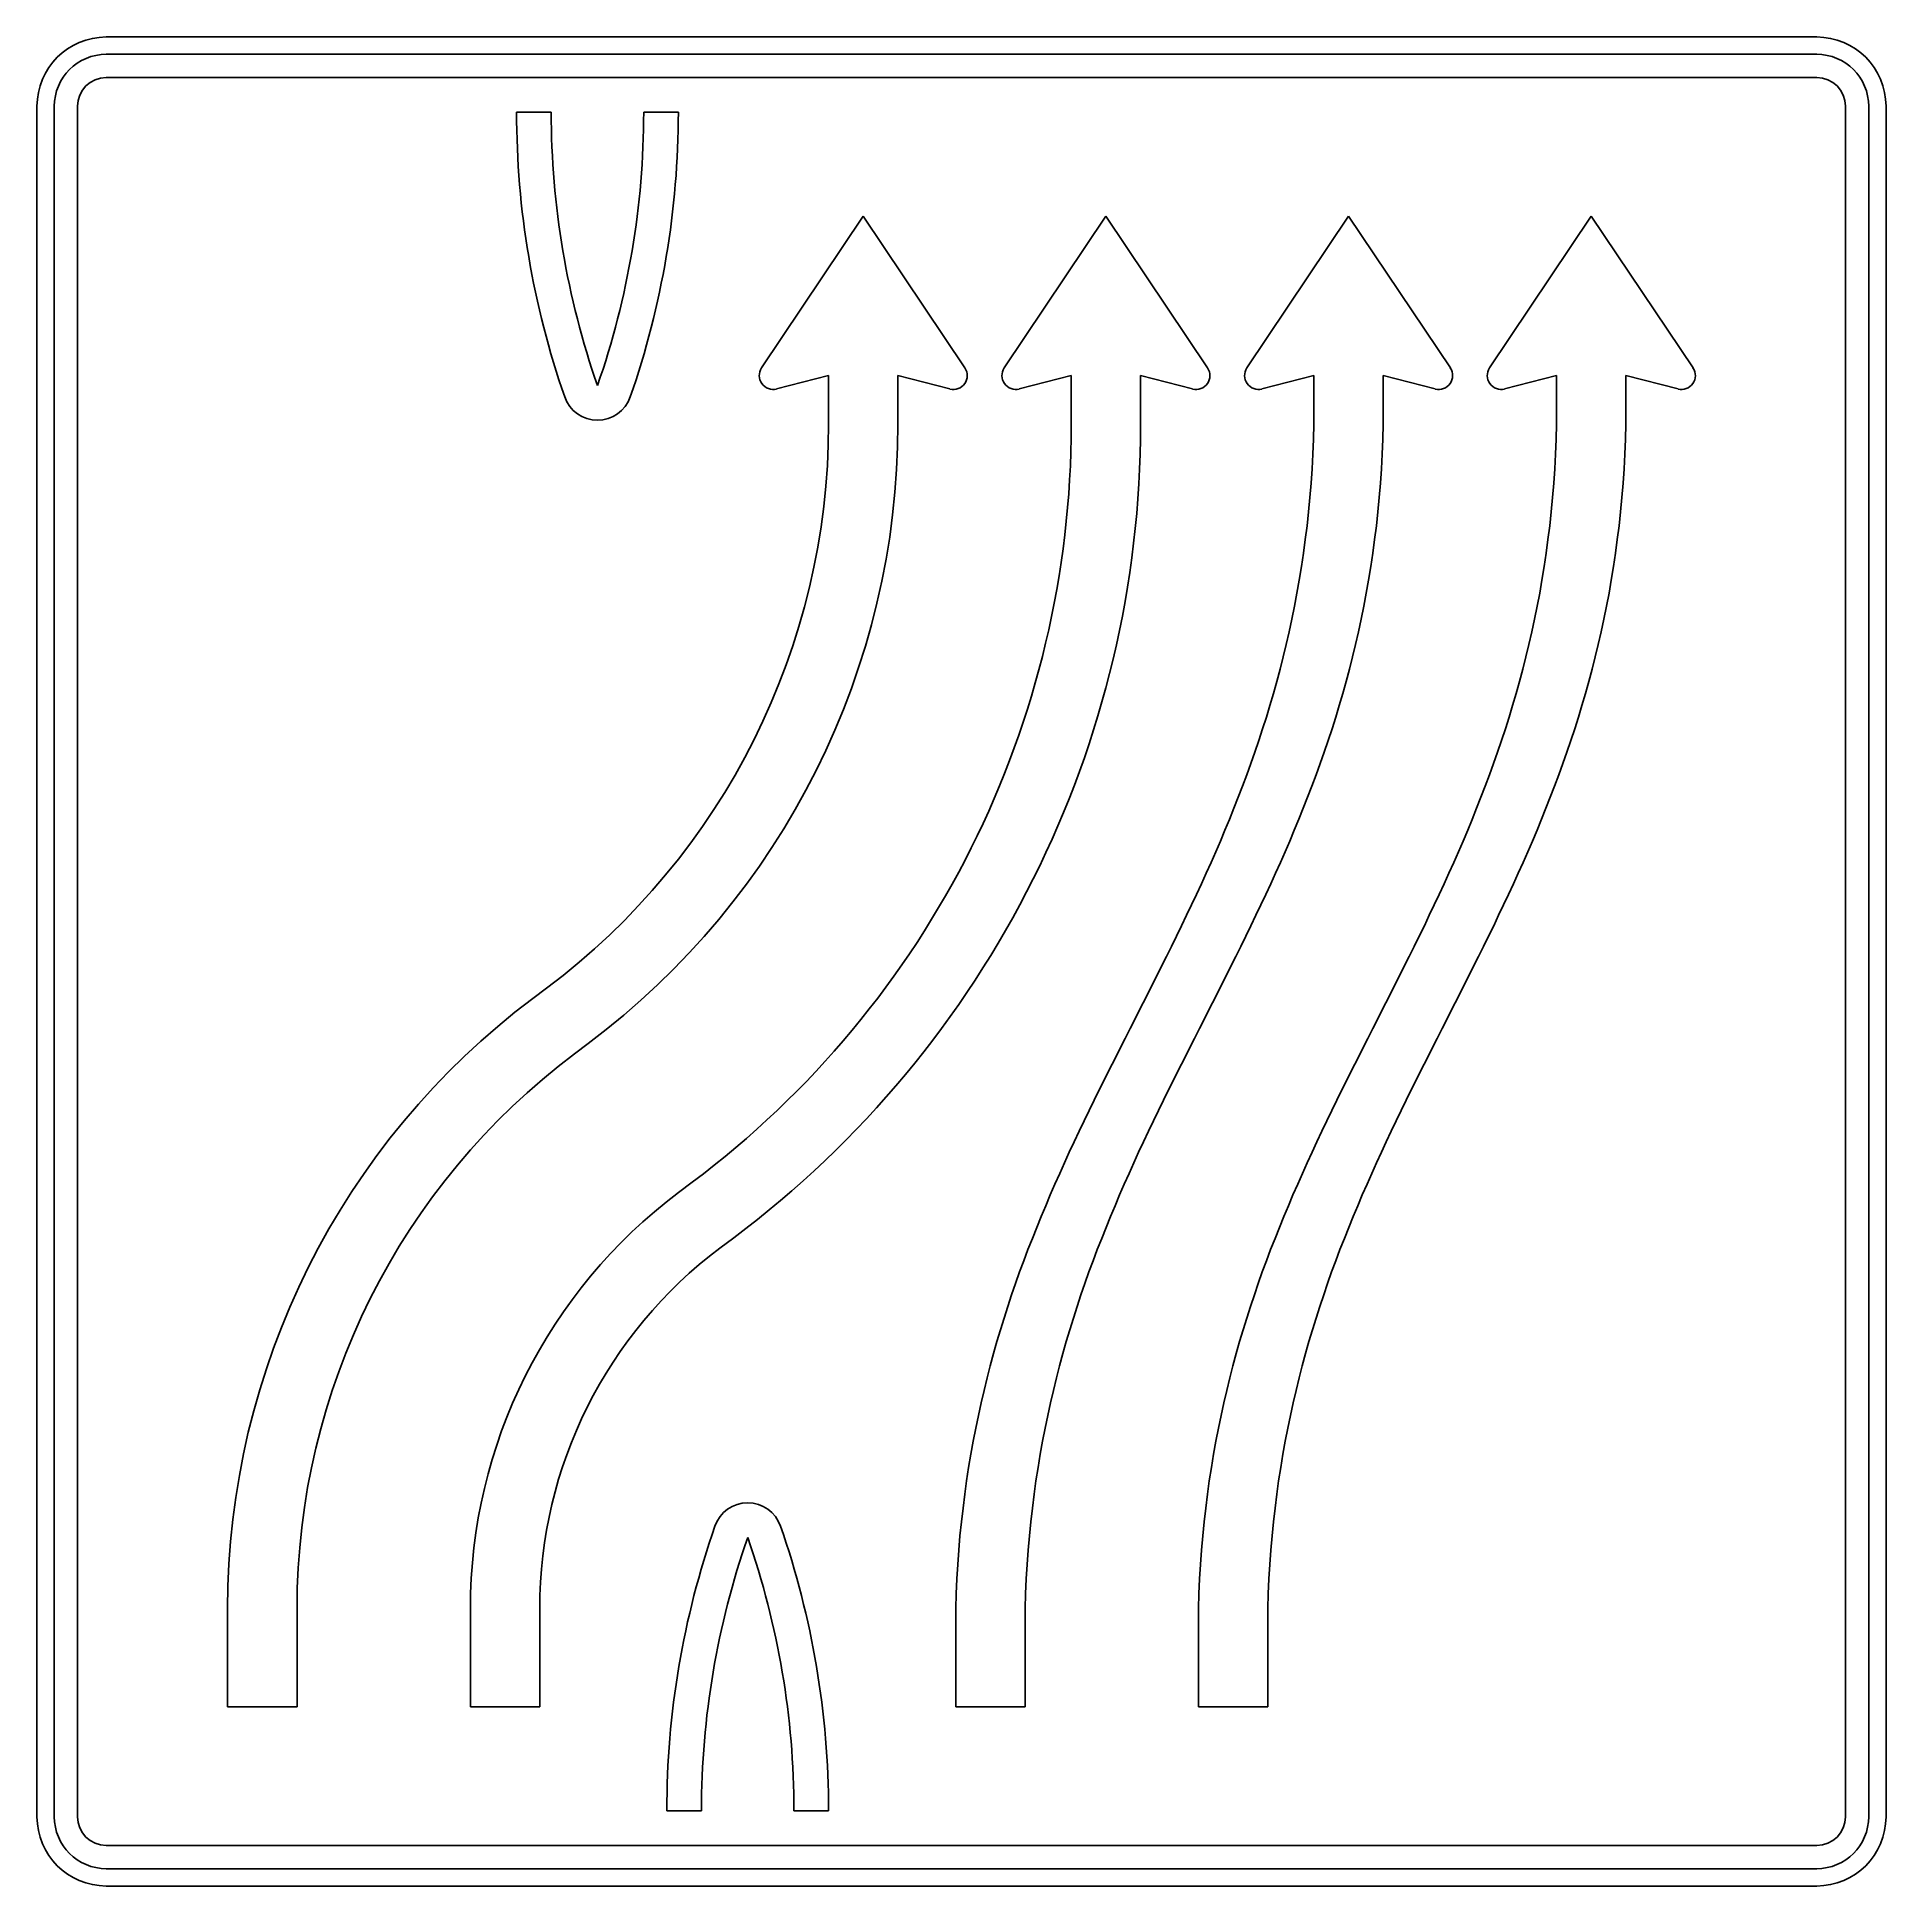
# Model space of a CAD drawing. Extents: x 0 to 1600, y 0 to 1600.
import ezdxf

# ---------------------------------------------------------------- set-up
doc = ezdxf.new("R2010")
doc.units = 0
doc.header["$LTSCALE"] = 25
doc.linetypes.add('AUSGEZOGEN', pattern=[0])
doc.layers.get('0').update_dxf_attribs({"linetype": 'AUSGEZOGEN'})

msp = doc.modelspace()

# ---------------------------------------------------------------- linework, layer by layer
for p, q in [((60, 1600), (1540, 1600)), ((60, 1585), (1540, 1585)), ((60, 1565), (1540, 1565)), ((0, 60), (0, 1540)), ((15, 60), (15, 1540)), ((35, 60), (35, 1540)), ((1565, 1540), (1565, 60)), ((1585, 1540), (1585, 60)), ((1600, 1540), (1600, 60)), ((415, 1535), (445, 1535)), ((525, 1535), (555, 1535)), ((715, 1445), (627, 1313.7)), ((803, 1313.7), (715, 1445)), ((925, 1445), (837, 1313.7)), ((1013, 1313.7), (925, 1445)), ((1135, 1445), (1047, 1313.7)), ((1223, 1313.7), (1135, 1445)), ((1345, 1445), (1257, 1313.7)), ((1433, 1313.7), (1345, 1445)), ((485, 1298.4), (485, 1298.4)), ((640, 1295.4), (685, 1307)), ((685, 1307), (685, 1265)), ((745, 1307), (790, 1295.4)), ((745, 1265), (745, 1307)), ((850, 1295.4), (895, 1307)), ((895, 1307), (895, 1265)), ((955, 1307), (1000, 1295.4)), ((955, 1265), (955, 1307)), ((1060, 1295.4), (1105, 1307)), ((1105, 1307), (1105, 1265)), ((1165, 1265), (1165, 1307)), ((1165, 1307), (1210, 1295.4)), ((1270, 1295.4), (1315, 1307)), ((1315, 1307), (1315, 1265)), ((1375, 1265), (1375, 1307)), ((1375, 1307), (1420, 1295.4)), ((456.7, 1288.5), (456.7, 1288.5)), ((513.3, 1288.5), (513.3, 1288.5)), ((1105, 1265), (1104.6, 1252)), ((1164.6, 1252), (1165, 1265)), ((1315, 1265), (1314.6, 1252)), ((1374.6, 1252), (1375, 1265)), ((1104.6, 1252), (1104.1, 1239.1)), ((1164.1, 1239.1), (1164.6, 1252)), ((1314.6, 1252), (1314.1, 1239.1)), ((1374.1, 1239.1), (1374.6, 1252)), ((1104.1, 1239.1), (1103.4, 1226.4)), ((1163.4, 1226.4), (1164.1, 1239.1)), ((1314.1, 1239.1), (1313.4, 1226.4)), ((1373.4, 1226.4), (1374.1, 1239.1)), ((1103.4, 1226.4), (1102.5, 1213.8)), ((1162.5, 1213.8), (1163.4, 1226.4)), ((1313.4, 1226.4), (1312.5, 1213.8)), ((1372.5, 1213.8), (1373.4, 1226.4)), ((1101.5, 1201.4), (1100.3, 1189.2)), ((1102.5, 1213.8), (1101.5, 1201.4)), ((1160.3, 1189.2), (1161.5, 1201.4)), ((1161.5, 1201.4), (1162.5, 1213.8)), ((1311.5, 1201.4), (1310.3, 1189.2)), ((1312.5, 1213.8), (1311.5, 1201.4)), ((1370.3, 1189.2), (1371.5, 1201.4)), ((1371.5, 1201.4), (1372.5, 1213.8)), ((1100.3, 1189.2), (1099, 1177.1)), ((1159, 1177.1), (1160.3, 1189.2)), ((1310.3, 1189.2), (1309, 1177.1)), ((1369, 1177.1), (1370.3, 1189.2)), ((1099, 1177.1), (1097.5, 1165.1)), ((1157.5, 1165.1), (1159, 1177.1)), ((1309, 1177.1), (1307.5, 1165.1)), ((1367.5, 1165.1), (1369, 1177.1)), ((1095.9, 1153.3), (1094.2, 1141.7)), ((1097.5, 1165.1), (1095.9, 1153.3)), ((1154.2, 1141.7), (1155.9, 1153.3)), ((1155.9, 1153.3), (1157.5, 1165.1)), ((1305.9, 1153.3), (1304.2, 1141.7)), ((1307.5, 1165.1), (1305.9, 1153.3)), ((1364.2, 1141.7), (1365.9, 1153.3)), ((1365.9, 1153.3), (1367.5, 1165.1)), ((1094.2, 1141.7), (1092.3, 1130.1)), ((1152.3, 1130.1), (1154.2, 1141.7)), ((1304.2, 1141.7), (1302.3, 1130.1)), ((1362.3, 1130.1), (1364.2, 1141.7)), ((1092.3, 1130.1), (1090.3, 1118.7)), ((1150.3, 1118.8), (1152.3, 1130.1)), ((1302.3, 1130.1), (1300.3, 1118.7)), ((1360.3, 1118.8), (1362.3, 1130.1)), ((1088.2, 1107.5), (1085.9, 1096.3)), ((1090.3, 1118.7), (1088.2, 1107.5)), ((1145.9, 1096.3), (1148.2, 1107.5)), ((1148.2, 1107.5), (1150.3, 1118.8)), ((1298.2, 1107.5), (1295.9, 1096.3)), ((1300.3, 1118.7), (1298.2, 1107.5)), ((1355.9, 1096.3), (1358.2, 1107.5)), ((1358.2, 1107.5), (1360.3, 1118.8)), ((1085.9, 1096.3), (1083.5, 1085.3)), ((1143.5, 1085.3), (1145.9, 1096.3)), ((1295.9, 1096.3), (1293.5, 1085.3)), ((1353.5, 1085.3), (1355.9, 1096.3)), ((1081, 1074.4), (1078.4, 1063.7)), ((1083.5, 1085.3), (1081, 1074.4)), ((1138.4, 1063.7), (1141, 1074.4)), ((1141, 1074.4), (1143.5, 1085.3)), ((1291, 1074.4), (1288.4, 1063.7)), ((1293.5, 1085.3), (1291, 1074.4)), ((1348.4, 1063.7), (1351, 1074.4)), ((1351, 1074.4), (1353.5, 1085.3)), ((1078.4, 1063.7), (1075.7, 1053)), ((1135.7, 1053), (1138.4, 1063.7)), ((1288.4, 1063.7), (1285.7, 1053)), ((1345.7, 1053), (1348.4, 1063.7)), ((1072.9, 1042.4), (1070, 1032)), ((1075.7, 1053), (1072.9, 1042.4)), ((1130, 1032), (1132.9, 1042.4)), ((1132.9, 1042.4), (1135.7, 1053)), ((1282.9, 1042.4), (1280, 1032)), ((1285.7, 1053), (1282.9, 1042.4)), ((1340, 1032), (1342.9, 1042.4)), ((1342.9, 1042.4), (1345.7, 1053)), ((1070, 1032), (1066.9, 1021.6)), ((1126.9, 1021.6), (1130, 1032)), ((1280, 1032), (1276.9, 1021.6)), ((1336.9, 1021.6), (1340, 1032)), ((1063.8, 1011.4), (1060.6, 1001.2)), ((1066.9, 1021.6), (1063.8, 1011.4)), ((1120.6, 1001.2), (1123.8, 1011.4)), ((1123.8, 1011.4), (1126.9, 1021.6)), ((1273.8, 1011.4), (1270.6, 1001.2)), ((1276.9, 1021.6), (1273.8, 1011.4)), ((1330.6, 1001.2), (1333.8, 1011.4)), ((1333.8, 1011.4), (1336.9, 1021.6)), ((1060.6, 1001.2), (1057.3, 991.2)), ((1117.3, 991.2), (1120.6, 1001.2)), ((1270.6, 1001.2), (1267.3, 991.2)), ((1327.3, 991.2), (1330.6, 1001.2)), ((1053.9, 981.2), (1050.4, 971.3)), ((1057.3, 991.2), (1053.9, 981.2)), ((1110.4, 971.3), (1113.9, 981.2)), ((1113.9, 981.2), (1117.3, 991.2)), ((1263.9, 981.2), (1260.4, 971.3)), ((1267.3, 991.2), (1263.9, 981.2)), ((1320.4, 971.3), (1323.9, 981.2)), ((1323.9, 981.2), (1327.3, 991.2)), ((1046.9, 961.5), (1043.2, 951.8)), ((1050.4, 971.3), (1046.9, 961.5)), ((1103.2, 951.8), (1106.9, 961.5)), ((1106.9, 961.5), (1110.4, 971.3)), ((1256.9, 961.5), (1253.2, 951.8)), ((1260.4, 971.3), (1256.9, 961.5)), ((1313.2, 951.8), (1316.9, 961.5)), ((1316.9, 961.5), (1320.4, 971.3)), ((1043.2, 951.8), (1039.5, 942.1)), ((1099.5, 942.1), (1103.2, 951.8)), ((1253.2, 951.8), (1249.5, 942.1)), ((1309.5, 942.1), (1313.2, 951.8)), ((1035.7, 932.6), (1031.9, 923)), ((1039.5, 942.1), (1035.7, 932.6)), ((1091.9, 923.1), (1095.7, 932.6)), ((1095.7, 932.6), (1099.5, 942.1)), ((1245.7, 932.6), (1241.9, 923)), ((1249.5, 942.1), (1245.7, 932.6)), ((1301.9, 923.1), (1305.7, 932.6)), ((1305.7, 932.6), (1309.5, 942.1)), ((1028, 913.6), (1024, 904.2)), ((1031.9, 923), (1028, 913.6)), ((1084, 904.2), (1088, 913.6)), ((1088, 913.6), (1091.9, 923.1)), ((1238, 913.6), (1234, 904.2)), ((1241.9, 923), (1238, 913.6)), ((1294, 904.2), (1298, 913.6)), ((1298, 913.6), (1301.9, 923.1)), ((1024, 904.2), (1020, 894.9)), ((1080, 894.9), (1084, 904.2)), ((1234, 904.2), (1230, 894.9)), ((1290, 894.9), (1294, 904.2)), ((1015.9, 885.6), (1011.8, 876.4)), ((1020, 894.9), (1015.9, 885.6)), ((1071.8, 876.4), (1075.9, 885.6)), ((1075.9, 885.6), (1080, 894.9)), ((1225.9, 885.6), (1221.8, 876.4)), ((1230, 894.9), (1225.9, 885.6)), ((1281.8, 876.4), (1285.9, 885.6)), ((1285.9, 885.6), (1290, 894.9)), ((1007.6, 867.3), (1003.4, 858.1)), ((1011.8, 876.4), (1007.6, 867.3)), ((1063.4, 858.1), (1067.6, 867.3)), ((1067.6, 867.3), (1071.8, 876.4)), ((1217.6, 867.3), (1213.4, 858.1)), ((1221.8, 876.4), (1217.6, 867.3)), ((1273.4, 858.1), (1277.6, 867.3)), ((1277.6, 867.3), (1281.8, 876.4)), ((999.1, 849.1), (994.8, 840)), ((1003.4, 858.1), (999.1, 849.1)), ((1054.8, 840), (1059.1, 849.1)), ((1059.1, 849.1), (1063.4, 858.1)), ((1209.1, 849.1), (1204.8, 840)), ((1213.4, 858.1), (1209.1, 849.1)), ((1264.8, 840), (1269.1, 849.1)), ((1269.1, 849.1), (1273.4, 858.1)), ((994.8, 840), (990.5, 831)), ((1050.5, 831), (1054.8, 840)), ((1204.8, 840), (1200.5, 831)), ((1260.5, 831), (1264.8, 840)), ((986.1, 822), (981.7, 813.1)), ((990.5, 831), (986.1, 822)), ((1041.7, 813.1), (1046.1, 822)), ((1046.1, 822), (1050.5, 831)), ((1196.1, 822), (1191.7, 813.1)), ((1200.5, 831), (1196.1, 822)), ((1251.7, 813.1), (1256.1, 822)), ((1256.1, 822), (1260.5, 831)), ((977.3, 804.2), (972.8, 795.3)), ((981.7, 813.1), (977.3, 804.2)), ((1032.8, 795.3), (1037.3, 804.2)), ((1037.3, 804.2), (1041.7, 813.1)), ((1187.3, 804.2), (1182.8, 795.3)), ((1191.7, 813.1), (1187.3, 804.2)), ((1242.8, 795.3), (1247.3, 804.2)), ((1247.3, 804.2), (1251.7, 813.1)), ((968.4, 786.4), (963.9, 777.5)), ((972.8, 795.3), (968.4, 786.4)), ((1023.9, 777.5), (1028.4, 786.4)), ((1028.4, 786.4), (1032.8, 795.3)), ((1178.4, 786.4), (1173.9, 777.5)), ((1182.8, 795.3), (1178.4, 786.4)), ((1233.9, 777.5), (1238.4, 786.4)), ((1238.4, 786.4), (1242.8, 795.3)), ((441, 777), (429, 768)), ((959.4, 768.7), (955, 759.8)), ((963.9, 777.5), (959.4, 768.7)), ((1015, 759.8), (1019.4, 768.7)), ((1019.4, 768.7), (1023.9, 777.5)), ((1169.4, 768.7), (1165, 759.8)), ((1173.9, 777.5), (1169.4, 768.7)), ((1225, 759.8), (1229.4, 768.7)), ((1229.4, 768.7), (1233.9, 777.5)), ((955, 759.8), (950.5, 751)), ((1010.5, 751), (1015, 759.8)), ((1165, 759.8), (1160.5, 751)), ((1220.5, 751), (1225, 759.8)), ((946, 742.1), (941.5, 733.3)), ((950.5, 751), (946, 742.1)), ((1001.5, 733.3), (1006, 742.1)), ((1006, 742.1), (1010.5, 751)), ((1156, 742.1), (1151.5, 733.3)), ((1160.5, 751), (1156, 742.1)), ((1211.5, 733.3), (1216, 742.1)), ((1216, 742.1), (1220.5, 751)), ((465, 720), (477, 729)), ((937, 724.4), (932.6, 715.6)), ((941.5, 733.3), (937, 724.4)), ((992.6, 715.6), (997, 724.4)), ((997, 724.4), (1001.5, 733.3)), ((1147, 724.4), (1142.6, 715.6)), ((1151.5, 733.3), (1147, 724.4)), ((1202.6, 715.6), (1207, 724.4)), ((1207, 724.4), (1211.5, 733.3)), ((928.1, 706.7), (923.7, 697.8)), ((932.6, 715.6), (928.1, 706.7)), ((983.7, 697.8), (988.1, 706.7)), ((988.1, 706.7), (992.6, 715.6)), ((1138.1, 706.7), (1133.7, 697.8)), ((1142.6, 715.6), (1138.1, 706.7)), ((1193.7, 697.8), (1198.1, 706.7)), ((1198.1, 706.7), (1202.6, 715.6)), ((919.2, 688.9), (914.8, 680)), ((923.7, 697.8), (919.2, 688.9)), ((974.8, 680), (979.2, 688.9)), ((979.2, 688.9), (983.7, 697.8)), ((1129.2, 688.9), (1124.8, 680)), ((1133.7, 697.8), (1129.2, 688.9)), ((1184.8, 680), (1189.2, 688.9)), ((1189.2, 688.9), (1193.7, 697.8)), ((914.8, 680), (910.5, 671)), ((970.5, 671), (974.8, 680)), ((1124.8, 680), (1120.5, 671)), ((1180.5, 671), (1184.8, 680)), ((906.1, 662.1), (901.8, 653.1)), ((910.5, 671), (906.1, 662.1)), ((961.8, 653.1), (966.1, 662.1)), ((966.1, 662.1), (970.5, 671)), ((1116.1, 662.1), (1111.8, 653.1)), ((1120.5, 671), (1116.1, 662.1)), ((1171.8, 653.1), (1176.1, 662.1)), ((1176.1, 662.1), (1180.5, 671)), ((897.5, 644), (893.3, 634.9)), ((901.8, 653.1), (897.5, 644)), ((953.3, 634.9), (957.5, 644)), ((957.5, 644), (961.8, 653.1)), ((1107.5, 644), (1103.3, 634.9)), ((1111.8, 653.1), (1107.5, 644)), ((1163.3, 634.9), (1167.5, 644)), ((1167.5, 644), (1171.8, 653.1)), ((889.1, 625.8), (885, 616.6)), ((893.3, 634.9), (889.1, 625.8)), ((945, 616.6), (949.1, 625.8)), ((949.1, 625.8), (953.3, 634.9)), ((1099.1, 625.8), (1095, 616.6)), ((1103.3, 634.9), (1099.1, 625.8)), ((1155, 616.6), (1159.1, 625.8)), ((1159.1, 625.8), (1163.3, 634.9)), ((567, 609), (555, 600)), ((885, 616.6), (880.9, 607.4)), ((940.9, 607.4), (945, 616.6)), ((1095, 616.6), (1090.9, 607.4)), ((1150.9, 607.4), (1155, 616.6)), ((876.8, 598.1), (872.9, 588.7)), ((880.9, 607.4), (876.8, 598.1)), ((932.9, 588.7), (936.8, 598.1)), ((936.8, 598.1), (940.9, 607.4)), ((1086.8, 598.1), (1082.9, 588.7)), ((1090.9, 607.4), (1086.8, 598.1)), ((1142.9, 588.7), (1146.8, 598.1)), ((1146.8, 598.1), (1150.9, 607.4)), ((868.9, 579.4), (865.1, 569.9)), ((872.9, 588.7), (868.9, 579.4)), ((925.1, 569.9), (928.9, 579.4)), ((928.9, 579.4), (932.9, 588.7)), ((1078.9, 579.4), (1075.1, 569.9)), ((1082.9, 588.7), (1078.9, 579.4)), ((1135.1, 569.9), (1138.9, 579.4)), ((1138.9, 579.4), (1142.9, 588.7)), ((591, 552), (603, 561)), ((861.3, 560.4), (857.5, 550.8)), ((865.1, 569.9), (861.3, 560.4)), ((917.5, 550.8), (921.3, 560.4)), ((921.3, 560.4), (925.1, 569.9)), ((1071.3, 560.4), (1067.5, 550.8)), ((1075.1, 569.9), (1071.3, 560.4)), ((1127.5, 550.8), (1131.3, 560.4)), ((1131.3, 560.4), (1135.1, 569.9)), ((857.5, 550.8), (853.9, 541.1)), ((913.9, 541.1), (917.5, 550.8)), ((1067.5, 550.8), (1063.9, 541.1)), ((1123.9, 541.1), (1127.5, 550.8)), ((850.3, 531.4), (846.8, 521.5)), ((853.9, 541.1), (850.3, 531.4)), ((906.8, 521.5), (910.3, 531.4)), ((910.3, 531.4), (913.9, 541.1)), ((1060.3, 531.4), (1056.8, 521.5)), ((1063.9, 541.1), (1060.3, 531.4)), ((1116.8, 521.5), (1120.3, 531.4)), ((1120.3, 531.4), (1123.9, 541.1)), ((846.8, 521.5), (843.4, 511.6)), ((903.4, 511.6), (906.8, 521.5)), ((1056.8, 521.5), (1053.4, 511.6)), ((1113.4, 511.6), (1116.8, 521.5)), ((840.1, 501.6), (836.8, 491.5)), ((843.4, 511.6), (840.1, 501.6)), ((896.8, 491.5), (900.1, 501.6)), ((900.1, 501.6), (903.4, 511.6)), ((1050.1, 501.6), (1046.8, 491.5)), ((1053.4, 511.6), (1050.1, 501.6)), ((1106.8, 491.5), (1110.1, 501.6)), ((1110.1, 501.6), (1113.4, 511.6)), ((833.7, 481.4), (830.6, 471.1)), ((836.8, 491.5), (833.7, 481.4)), ((890.6, 471.1), (893.7, 481.4)), ((893.7, 481.4), (896.8, 491.5)), ((1043.7, 481.4), (1040.6, 471.1)), ((1046.8, 491.5), (1043.7, 481.4)), ((1100.6, 471.1), (1103.7, 481.4)), ((1103.7, 481.4), (1106.8, 491.5)), ((830.6, 471.1), (827.7, 460.7)), ((887.7, 460.7), (890.6, 471.1)), ((1040.6, 471.1), (1037.7, 460.7)), ((1097.7, 460.7), (1100.6, 471.1)), ((824.8, 450.2), (822.1, 439.6)), ((827.7, 460.7), (824.8, 450.2)), ((882.1, 439.6), (884.8, 450.2)), ((884.8, 450.2), (887.7, 460.7)), ((1034.8, 450.2), (1032.1, 439.6)), ((1037.7, 460.7), (1034.8, 450.2)), ((1092.1, 439.6), (1094.8, 450.2)), ((1094.8, 450.2), (1097.7, 460.7)), ((822.1, 439.6), (819.5, 428.9)), ((879.5, 428.9), (882.1, 439.6)), ((1032.1, 439.6), (1029.5, 428.9)), ((1089.5, 428.9), (1092.1, 439.6)), ((817, 418.1), (814.6, 407.2)), ((819.5, 428.9), (817, 418.1)), ((874.6, 407.2), (877, 418.1)), ((877, 418.1), (879.5, 428.9)), ((1027, 418.1), (1024.6, 407.2)), ((1029.5, 428.9), (1027, 418.1)), ((1084.6, 407.2), (1087, 418.1)), ((1087, 418.1), (1089.5, 428.9)), ((814.6, 407.2), (812.3, 396.1)), ((872.3, 396.1), (874.6, 407.2)), ((1024.6, 407.2), (1022.3, 396.1)), ((1082.3, 396.1), (1084.6, 407.2)), ((810.1, 385), (808.1, 373.7)), ((812.3, 396.1), (810.1, 385)), ((868.1, 373.7), (870.1, 385)), ((870.1, 385), (872.3, 396.1)), ((1020.1, 385), (1018.1, 373.7)), ((1022.3, 396.1), (1020.1, 385)), ((1078.1, 373.7), (1080.1, 385)), ((1080.1, 385), (1082.3, 396.1)), ((808.1, 373.7), (806.2, 362.2)), ((866.2, 362.2), (868.1, 373.7)), ((1018.1, 373.7), (1016.2, 362.2)), ((1076.2, 362.2), (1078.1, 373.7)), ((806.2, 362.2), (804.4, 350.7)), ((864.4, 350.7), (866.2, 362.2)), ((1016.2, 362.2), (1014.4, 350.7)), ((1074.4, 350.7), (1076.2, 362.2)), ((802.8, 339), (801.3, 327.1)), ((804.4, 350.7), (802.8, 339)), ((861.3, 327.1), (862.8, 339)), ((862.8, 339), (864.4, 350.7)), ((1012.8, 339), (1011.3, 327.1)), ((1014.4, 350.7), (1012.8, 339)), ((1071.3, 327.1), (1072.8, 339)), ((1072.8, 339), (1074.4, 350.7)), ((801.3, 327.1), (799.9, 315.1)), ((859.9, 315.1), (861.3, 327.1)), ((1011.3, 327.1), (1009.9, 315.1)), ((1069.9, 315.1), (1071.3, 327.1)), ((586.7, 311.5), (586.7, 311.5)), ((643.3, 311.5), (643.3, 311.5)), ((799.9, 315.1), (798.7, 303)), ((858.7, 303), (859.9, 315.1)), ((1009.9, 315.1), (1008.7, 303)), ((1068.7, 303), (1069.9, 315.1)), ((615, 301.6), (615, 301.6)), ((797.7, 290.7), (796.8, 278.3)), ((798.7, 303), (797.7, 290.7)), ((856.8, 278.3), (857.7, 290.7)), ((857.7, 290.7), (858.7, 303)), ((1007.7, 290.7), (1006.8, 278.3)), ((1008.7, 303), (1007.7, 290.7)), ((1066.8, 278.3), (1067.7, 290.7)), ((1067.7, 290.7), (1068.7, 303)), ((796.8, 278.3), (796, 265.7)), ((856, 265.7), (856.8, 278.3)), ((1006.8, 278.3), (1006, 265.7)), ((1066, 265.7), (1066.8, 278.3)), ((796, 265.7), (795.4, 252.9)), ((855.4, 252.9), (856, 265.7)), ((1006, 265.7), (1005.4, 252.9)), ((1065.4, 252.9), (1066, 265.7)), ((165, 240), (165, 155)), ((225, 155), (225, 240)), ((375, 240), (375, 155)), ((435, 155), (435, 240)), ((795.4, 252.9), (795, 240)), ((795, 240), (795, 155)), ((855, 240), (855.4, 252.9)), ((855, 155), (855, 240)), ((1005.4, 252.9), (1005, 240)), ((1005, 240), (1005, 155)), ((1065, 240), (1065.4, 252.9)), ((1065, 155), (1065, 240)), ((165, 155), (225, 155)), ((375, 155), (435, 155)), ((795, 155), (855, 155)), ((1005, 155), (1065, 155)), ((545, 65), (575, 65)), ((655, 65), (685, 65)), ((1540, 35), (60, 35)), ((1540, 15), (60, 15)), ((1540, 0), (60, 0))]:
    msp.add_line(p, q)
for centre, radius, start, end in [((60, 1540), 60, 90, 180), ((1540, 1540), 60, 0, 90), ((60, 1540), 45, 90, 180), ((1540, 1540), 45, 0, 90), ((60, 1540), 25, 90, 180), ((1540, 1540), 25, 0, 90), ((1165, 1535), 750, 180, 199.1881), ((1165, 1535), 720, 180, 199.1881), ((-195, 1535), 720, 340.8119, 360), ((-195, 1535), 750, 340.8119, 360), ((637, 1307), 12, 146.195, 284.475), ((793, 1307), 12, 255.525, 393.805), ((847, 1307), 12, 146.195, 284.475), ((1003, 1307), 12, 255.525, 393.805), ((1057, 1307), 12, 146.195, 284.475), ((1213, 1307), 12, 255.525, 393.805), ((1267, 1307), 12, 146.195, 284.475), ((1423, 1307), 12, 255.525, 393.805), ((485, 1298.4), 30, 199.1881, 340.8119), ((75, 1265), 610, 306.87, 360), ((75, 1265), 670, 306.87, 360), ((75, 1265), 820, 306.87, 360), ((75, 1265), 880, 306.87, 360), ((825, 240), 660, 126.87, 180), ((825, 240), 600, 126.87, 180), ((825, 240), 450, 126.87, 180), ((825, 240), 390, 126.87, 180), ((615, 301.6), 30, 19.1881, 160.8119), ((1295, 65), 750, 160.8119, 180), ((-65, 65), 750, 0, 19.1881), ((1295, 65), 720, 160.8119, 180), ((-65, 65), 720, 0, 19.1881), ((60, 60), 60, 180, 270), ((60, 60), 45, 180, 270), ((60, 60), 25, 180, 270), ((1540, 60), 60, 270, 360), ((1540, 60), 45, 270, 360), ((1540, 60), 25, 270, 360)]:
    msp.add_arc(centre, radius, start, end)

doc.saveas('drawing.dxf')
